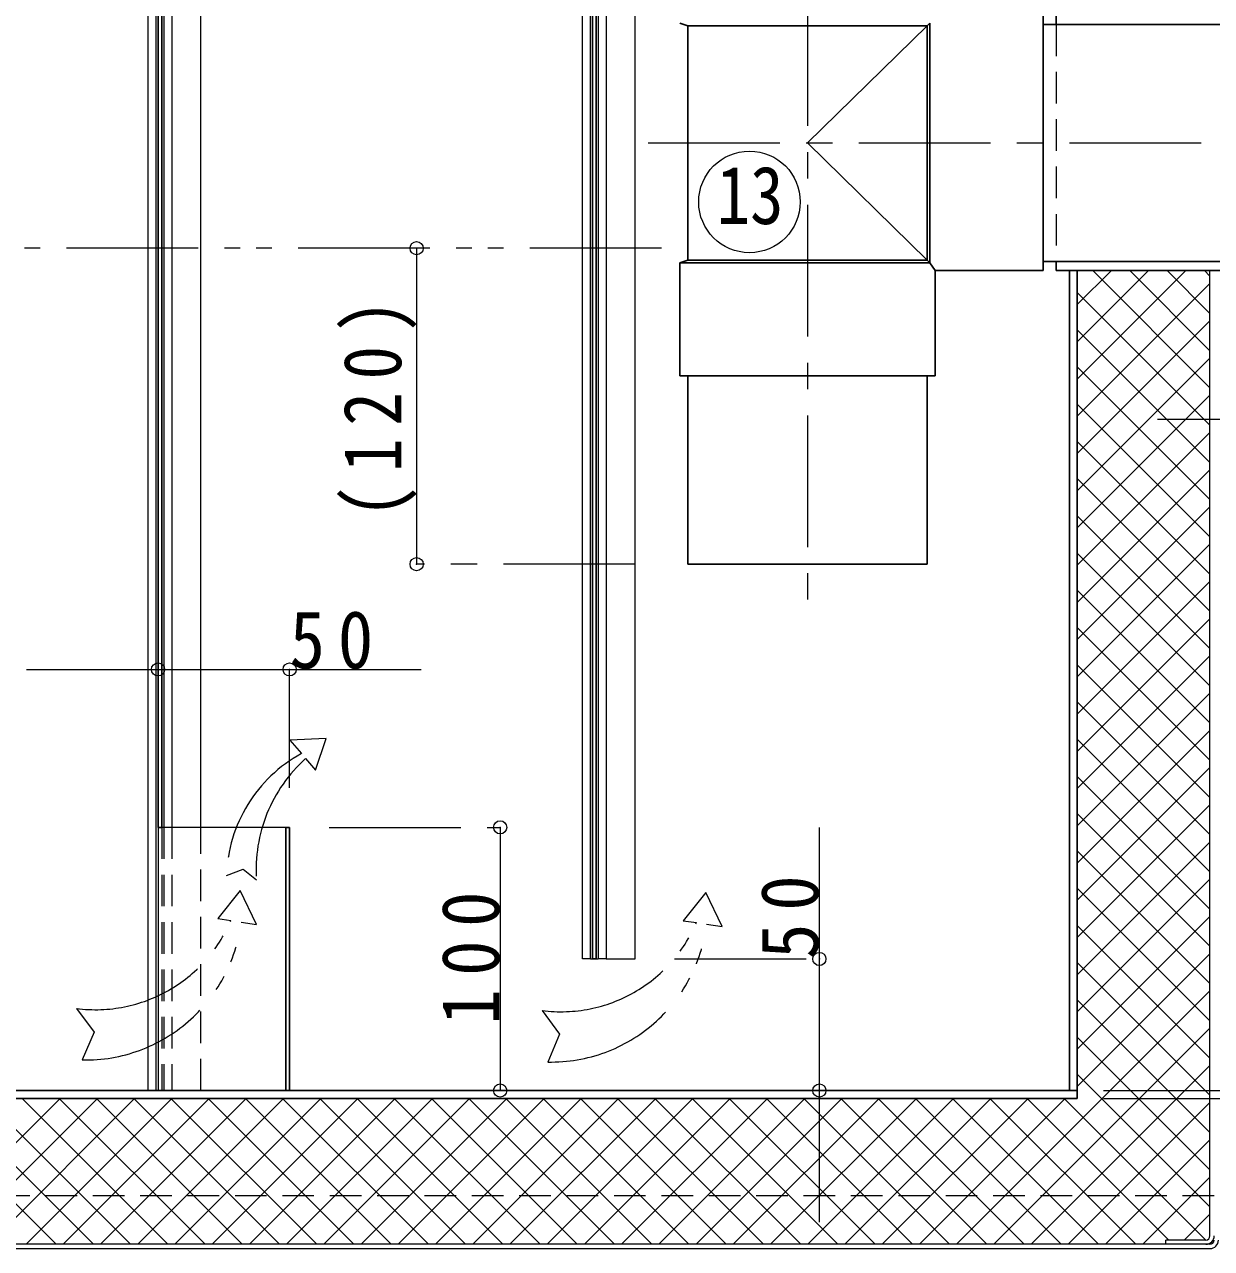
# Model space of a CAD drawing. Units: millimetres at full size, sheet at 1:10; details may follow other scales. Extents: x -2114 to 1936, y -1399 to 1411.
# Drawn here: x -960.9 to -509.9, y -933.6 to -468.6 of the extents above; entities that cross this region are included whole.
import ezdxf
from ezdxf.enums import TextEntityAlignment as Align

# ---------------------------------------------------------------- set-up
doc = ezdxf.new("R2010")
doc.units = ezdxf.units.MM
doc.header["$LTSCALE"] = 10
doc.header["$PDMODE"] = 32
doc.header["$PDSIZE"] = 5
for name, pattern in [('CHAIN1', [8, 5, -1, 1, -1]), ('DASHED1', [1.8, 1.2, -0.6]), ('DOUBLE_CHAIN1', [8.8, 5, -1, 0.6, -0.6, 0.6, -1])]:
    doc.linetypes.add(name, pattern=pattern)
doc.layers.add('0-0_ﾚｲﾔ1', color=4, linetype='Continuous', lineweight=9)
doc.styles.add('ＭＳ ゴシック', font='')
doc.styles.get('ＭＳ ゴシック').set_extended_font_data('MS Gothic')

msp = doc.modelspace()

# ---------------------------------------------------------------- linework, layer by layer
at = {"layer": '0-0_ﾚｲﾔ1', "color": 5, "lineweight": 25}
for p, q in [((-910.17, -176.64), (-910.17, -773.64)), ((-908.67, -176.64), (-908.67, -773.64)), ((-745.17, -176.64), (-745.17, -823.64)), ((-708.92, -469.14), (-711.92, -468.14)), ((-708.92, -469.14), (-617.92, -469.14)), ((-708.92, -469.14), (-708.92, -558.14)), ((-617.92, -469.14), (-616.92, -468.14)), ((-617.92, -469.14), (-617.92, -558.14)), ((-616.92, -468.14), (-616.92, -559.14)), ((-573.92, -465.14), (-573.92, -562.14)), ((-573.92, -468.64), (-484.92, -468.64)), ((-568.92, -465.14), (-568.92, -468.64)), ((-708.92, -558.14), (-711.92, -559.14)), ((-711.92, -559.14), (-616.92, -559.14)), ((-711.92, -559.14), (-711.92, -602.14)), ((-708.92, -558.14), (-617.92, -558.14)), ((-617.92, -558.14), (-616.92, -559.14)), ((-614.92, -562.14), (-616.92, -559.14)), ((-614.92, -562.14), (-614.92, -602.14)), ((-573.92, -562.14), (-614.92, -562.14)), ((-484.92, -558.64), (-573.92, -558.64)), ((-568.92, -558.64), (-568.92, -562.14)), ((-568.92, -562.14), (-484.92, -562.14)), ((-563.92, -873.64), (-563.92, -562.14)), ((-560.92, -562.14), (-560.92, -876.64)), ((-711.92, -602.14), (-614.92, -602.14)), ((-708.92, -602.14), (-708.92, -673.64)), ((-617.92, -602.14), (-617.92, -673.64)), ((-708.92, -673.64), (-617.92, -673.64)), ((-908.67, -773.64), (-910.17, -773.64)), ((-860.17, -773.64), (-861.67, -773.64)), ((-861.67, -773.64), (-861.67, -873.64)), ((-860.17, -773.64), (-860.17, -873.64)), ((-560.92, -873.64), (-1266.92, -873.64)), ((-560.92, -876.64), (-1266.92, -876.64))]:
    msp.add_line(p, q, dxfattribs=at)
at = {"layer": '0-0_ﾚｲﾔ1', "color": 7, "lineweight": 18}
for p, q in [((-748.92, -823.64), (-748.92, -176.64)), ((-745.92, -823.64), (-745.92, -176.64)), ((-742.92, -190.12), (-742.92, -823.64)), ((-739.92, -190.12), (-739.92, -823.64)), ((-913.92, -873.64), (-913.92, -226.64)), ((-910.92, -873.64), (-910.92, -226.64)), ((-907.92, -240.12), (-907.92, -773.64)), ((-904.92, -240.12), (-904.92, -773.64)), ((-510.52, -928.84), (-510.52, -562.14)), ((-910.17, -773.64), (-910.17, -873.64)), ((-861.67, -773.64), (-908.67, -773.64)), ((-745.92, -823.64), (-748.92, -823.64)), ((-739.92, -823.64), (-742.92, -823.64)), ((-510.52, -932.04), (-1317.32, -932.04)), ((-1317.32, -933.64), (-510.52, -933.64)), ((-527.32, -932.04), (-527.32, -930.44)), ((-512.12, -930.44), (-527.32, -930.44))]:
    msp.add_line(p, q, dxfattribs=at)
at = {"layer": '0-0_ﾚｲﾔ1'}
for p, q in [((-728.92, -823.64), (-728.92, -176.64)), ((-893.92, -773.64), (-893.92, -226.64)), ((-811.92, -553.64), (-811.92, -673.64)), ((-560.92, -603.35), (-519.71, -562.14)), ((-560.92, -589.21), (-533.85, -562.14)), ((-560.92, -575.06), (-547.99, -562.14)), ((-555.09, -562.14), (-510.52, -606.71)), ((-540.95, -562.14), (-510.52, -592.56)), ((-526.81, -562.14), (-510.52, -578.42)), ((-512.67, -562.14), (-510.52, -564.28)), ((-560.92, -617.49), (-510.52, -567.09)), ((-560.92, -570.45), (-510.52, -620.85)), ((-560.92, -631.63), (-510.52, -581.23)), ((-560.92, -584.59), (-510.52, -634.99)), ((-560.92, -645.77), (-510.52, -595.37)), ((-560.92, -598.73), (-510.52, -649.13)), ((-560.92, -659.92), (-510.52, -609.52)), ((-560.92, -612.88), (-510.52, -663.28)), ((-560.92, -674.06), (-510.52, -623.66)), ((-560.92, -627.02), (-510.52, -677.42)), ((-560.92, -688.2), (-510.52, -637.8)), ((-560.92, -641.16), (-510.52, -691.56)), ((-560.92, -702.34), (-510.52, -651.94)), ((-560.92, -655.3), (-510.52, -705.7)), ((-560.92, -716.49), (-510.52, -666.09)), ((-560.92, -669.44), (-510.52, -719.84)), ((-560.92, -730.63), (-510.52, -680.23)), ((-560.92, -683.59), (-510.52, -733.99)), ((-560.92, -744.77), (-510.52, -694.37)), ((-560.92, -697.73), (-510.52, -748.13)), ((-560.92, -758.91), (-510.52, -708.51)), ((-960.17, -713.64), (-810.17, -713.64)), ((-560.92, -711.87), (-510.52, -762.27)), ((-560.92, -773.05), (-510.52, -722.65)), ((-560.92, -726.01), (-510.52, -776.41)), ((-560.92, -787.2), (-510.52, -736.8)), ((-560.92, -740.15), (-510.52, -790.55)), ((-560.92, -801.34), (-510.52, -750.94)), ((-560.92, -754.3), (-510.52, -804.7)), ((-560.92, -815.48), (-510.52, -765.08)), ((-560.92, -768.44), (-510.52, -818.84)), ((-780.17, -773.64), (-780.17, -873.64)), ((-658.92, -923.64), (-658.92, -773.64)), ((-560.92, -829.62), (-510.52, -779.22)), ((-560.92, -782.58), (-510.52, -832.98)), ((-560.92, -843.76), (-510.52, -793.36)), ((-560.92, -796.72), (-510.52, -847.12)), ((-560.92, -857.91), (-510.52, -807.51)), ((-560.92, -810.87), (-510.52, -861.27)), ((-560.92, -872.05), (-510.52, -821.65)), ((-745.92, -823.64), (-745.17, -823.64)), ((-743.67, -823.64), (-742.92, -823.64)), ((-739.92, -823.64), (-728.92, -823.64)), ((-560.92, -825.01), (-510.52, -875.41)), ((-606.77, -932.04), (-510.52, -835.79)), ((-560.92, -839.15), (-510.52, -889.55)), ((-592.63, -932.04), (-510.52, -849.93)), ((-560.92, -853.29), (-510.52, -903.69)), ((-578.48, -932.04), (-510.52, -864.08)), ((-560.92, -867.43), (-510.52, -917.83)), ((-1004.27, -876.64), (-948.87, -932.04)), ((-1002.75, -932.04), (-947.35, -876.64)), ((-990.13, -876.64), (-934.73, -932.04)), ((-988.6, -932.04), (-933.2, -876.64)), ((-975.98, -876.64), (-920.58, -932.04)), ((-974.46, -932.04), (-919.06, -876.64)), ((-961.84, -876.64), (-906.44, -932.04)), ((-960.32, -932.04), (-904.92, -876.64)), ((-947.7, -876.64), (-892.3, -932.04)), ((-946.18, -932.04), (-890.78, -876.64)), ((-933.56, -876.64), (-878.16, -932.04)), ((-932.04, -932.04), (-876.64, -876.64)), ((-919.41, -876.64), (-864.01, -932.04)), ((-917.89, -932.04), (-862.49, -876.64)), ((-905.27, -876.64), (-849.87, -932.04)), ((-903.75, -932.04), (-848.35, -876.64)), ((-891.13, -876.64), (-835.73, -932.04)), ((-889.61, -932.04), (-834.21, -876.64)), ((-876.99, -876.64), (-821.59, -932.04)), ((-875.47, -932.04), (-820.07, -876.64)), ((-862.85, -876.64), (-807.45, -932.04)), ((-861.33, -932.04), (-805.93, -876.64)), ((-848.7, -876.64), (-793.3, -932.04)), ((-847.18, -932.04), (-791.78, -876.64)), ((-834.56, -876.64), (-779.16, -932.04)), ((-833.04, -932.04), (-777.64, -876.64)), ((-820.42, -876.64), (-765.02, -932.04)), ((-818.9, -932.04), (-763.5, -876.64)), ((-806.28, -876.64), (-750.88, -932.04)), ((-804.76, -932.04), (-749.36, -876.64)), ((-792.14, -876.64), (-736.74, -932.04)), ((-790.62, -932.04), (-735.22, -876.64)), ((-777.99, -876.64), (-722.59, -932.04)), ((-776.47, -932.04), (-721.07, -876.64)), ((-763.85, -876.64), (-708.45, -932.04)), ((-762.33, -932.04), (-706.93, -876.64)), ((-749.71, -876.64), (-694.31, -932.04)), ((-748.19, -932.04), (-692.79, -876.64)), ((-735.57, -876.64), (-680.17, -932.04)), ((-734.05, -932.04), (-678.65, -876.64)), ((-721.42, -876.64), (-666.02, -932.04)), ((-719.9, -932.04), (-664.5, -876.64)), ((-707.28, -876.64), (-651.88, -932.04)), ((-705.76, -932.04), (-650.36, -876.64)), ((-693.14, -876.64), (-637.74, -932.04)), ((-691.62, -932.04), (-636.22, -876.64)), ((-679, -876.64), (-623.6, -932.04)), ((-677.48, -932.04), (-622.08, -876.64)), ((-664.86, -876.64), (-609.46, -932.04)), ((-663.34, -932.04), (-607.94, -876.64)), ((-650.71, -876.64), (-595.31, -932.04)), ((-649.19, -932.04), (-593.79, -876.64)), ((-636.57, -876.64), (-581.17, -932.04)), ((-635.05, -932.04), (-579.65, -876.64)), ((-622.43, -876.64), (-567.03, -932.04)), ((-620.91, -932.04), (-565.51, -876.64)), ((-608.29, -876.64), (-552.89, -932.04)), ((-594.15, -876.64), (-538.75, -932.04)), ((-580, -876.64), (-526.2, -930.44)), ((-565.86, -876.64), (-512.06, -930.44)), ((-564.34, -932.04), (-510.52, -878.22)), ((-550.2, -932.04), (-510.52, -892.36)), ((-536.06, -932.04), (-510.52, -906.5)), ((-520.31, -930.44), (-510.52, -920.64))]:
    msp.add_line(p, q, dxfattribs=at)
at = {"layer": '0-0_ﾚｲﾔ1', "linetype": 'CHAIN1'}
for p, q in [((-663.42, -377.14), (-663.42, -693.64)), ((-723.92, -513.64), (226.08, -513.64)), ((-530.52, -618.64), (-487.32, -618.64)), ((-728.92, -673.64), (-811.92, -673.64)), ((-860.17, -758.64), (-860.17, -713.64)), ((-845.17, -773.64), (-780.17, -773.64)), ((-713.92, -823.64), (-658.92, -823.64)), ((-550.92, -873.64), (276.08, -873.64)), ((-550.92, -876.64), (326.08, -876.64))]:
    msp.add_line(p, q, dxfattribs=at)
at = {"layer": '0-0_ﾚｲﾔ1', "color": 7, "linetype": 'DASHED1', "lineweight": 18}
for p, q in [((-568.92, -468.64), (-568.92, -558.64)), ((-908.67, -773.64), (-908.67, -873.64))]:
    msp.add_line(p, q, dxfattribs=at)
at = {"layer": '0-0_ﾚｲﾔ1', "linetype": 'DOUBLE_CHAIN1'}
for p, q in [((-718.92, -553.64), (-1253.92, -553.64)), ((-854.11, -747.52), (-850.34, -751.9)), ((-878.64, -809.63), (-872.77, -810.5)), ((-701.76, -810.42), (-695.9, -811.28))]:
    msp.add_line(p, q, dxfattribs=at)
at = {"layer": '0-0_ﾚｲﾔ1', "linetype": 'DASHED1'}
for p, q in [((-907.92, -773.64), (-907.92, -873.64)), ((-904.92, -773.64), (-904.92, -873.64)), ((-893.92, -873.64), (-893.92, -773.64)), ((-508.92, -913.64), (-1318.92, -913.64))]:
    msp.add_line(p, q, dxfattribs=at)
at = {"layer": '0-0_ﾚｲﾔ1', "color": 5, "lineweight": 25}
msp.add_lwpolyline([(-743.67, -176.64), (-743.67, -823.64), (-745.17, -823.64)], dxfattribs=at)
at = {"layer": '0-0_ﾚｲﾔ1'}
msp.add_lwpolyline([(-617.92, -469.14), (-663.42, -513.64), (-617.92, -558.14)], dxfattribs=at)
at = {"layer": '0-0_ﾚｲﾔ1', "linetype": 'DOUBLE_CHAIN1'}
for points in [[(-850.34, -751.9), (-846.33, -739.85), (-860.14, -740.5), (-855.72, -745.64)], [(-884.14, -791.94), (-877.79, -789.59), (-872.77, -793.61)], [(-872.77, -810.5), (-878.96, -797.62), (-887.48, -808.32), (-882.5, -809.06)], [(-695.9, -811.28), (-702.08, -798.41), (-710.61, -809.11), (-705.62, -809.84)], [(-941.16, -842.44), (-934.47, -851.47), (-938.99, -862)], [(-764.29, -843.22), (-757.6, -852.25), (-762.12, -862.79)]]:
    msp.add_lwpolyline(points, dxfattribs=at)
at = {"layer": '0-0_ﾚｲﾔ1', "color": 7, "lineweight": 18}
msp.add_circle((-685.47, -536.04), 19.29, dxfattribs=at)
at = {"layer": '0-0_ﾚｲﾔ1', "linetype": 'DOUBLE_CHAIN1'}
for centre, radius, start, end in [((-829.53, -793.6), 54.64, 118.6426, 178.2594), ((-816.35, -789.63), 56.56, 131.8761, 184.0303), ((-933.94, -786.88), 56.03, 262.5971, 336.6761), ((-937.79, -802.42), 59.6, 268.8509, 353.0489), ((-757.07, -787.66), 56.03, 262.5971, 336.6761), ((-760.92, -803.2), 59.6, 268.8509, 353.0489)]:
    msp.add_arc(centre, radius, start, end, dxfattribs=at)
at = {"layer": '0-0_ﾚｲﾔ1', "color": 7, "lineweight": 18}
for centre, radius in [((-512.12, -928.84), 1.6), ((-512.12, -928.84), 3.2), ((-510.52, -930.44), 1.6), ((-510.52, -930.44), 3.2)]:
    msp.add_arc(centre, radius, 270, 0, dxfattribs=at)
at = {"layer": '0-0_ﾚｲﾔ1'}
for p in [(-811.92, -553.64), (-811.92, -673.64), (-910.17, -713.64), (-860.17, -713.64), (-780.17, -773.64), (-658.92, -823.64), (-780.17, -873.64), (-658.92, -873.64)]:
    msp.add_point(p, dxfattribs=at)

# ---------------------------------------------------------------- texts
at = {"layer": '0-0_ﾚｲﾔ1', "color": 7, "style": 'ＭＳ ゴシック', "width": 0.85}
msp.add_text('13', height=21.99, dxfattribs=at).set_placement((-697.97, -551.04), align=Align.BOTTOM_LEFT)
at = {"layer": '0-0_ﾚｲﾔ1', "color": 7, "char_height": 21.99, "attachment_point": 7, "rotation": 90, "style": 'ＭＳ ゴシック'}
for s, insert in [('\\T1.38;\\W0.85;(120)', (-811.92, -656.14)), ('\\T1.36;\\W0.9;50', (-658.92, -823.64)), ('\\T1.38;\\W0.9;100', (-780.17, -848.64))]:
    msp.add_mtext(s, dxfattribs=dict(at, insert=insert))
at = {"layer": '0-0_ﾚｲﾔ1', "color": 7, "insert": (-860.17, -713.64), "char_height": 21.99, "attachment_point": 7, "style": 'ＭＳ ゴシック'}
msp.add_mtext('\\T1.36;\\W0.9;50', dxfattribs=at)

doc.saveas('drawing.dxf')
